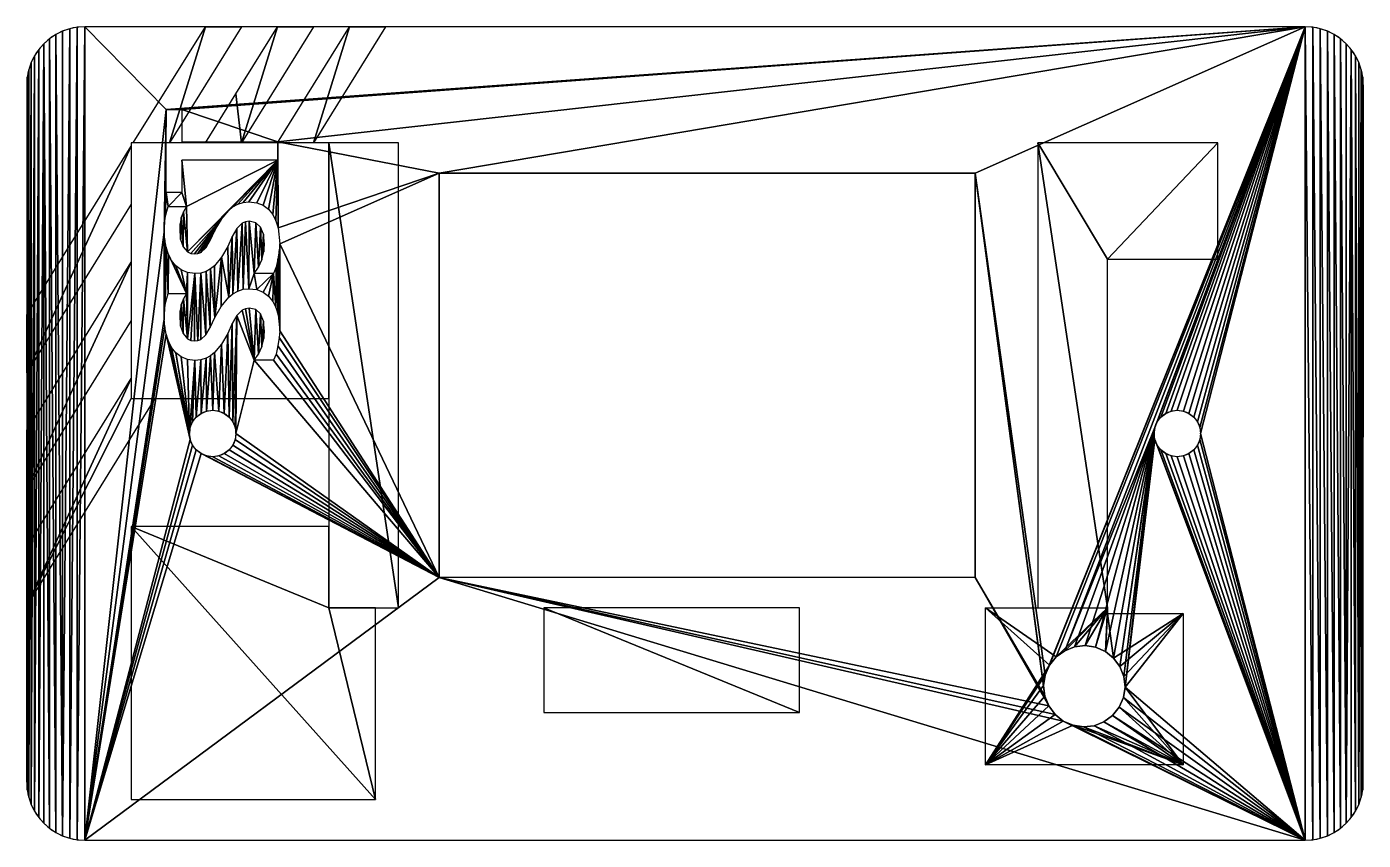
# Model space of a CAD drawing. Header units: millimetres. Extents: x 0 to 115, y 0 to 70.
import ezdxf

# ---------------------------------------------------------------- set-up
doc = ezdxf.new("R2010")
doc.units = ezdxf.units.MM
doc.layers.get('0').update_dxf_attribs({"true_color": 0xff5454})
for name, color, linetype, true_color in [('Fresatura_H3mm', 7, 'Continuous', 0x9900ff), ('Fresatura_H8mm', 7, 'Continuous', 0xcc4400), ('Fresatura_H9.5mm', 7, 'Continuous', 0x009987), ('Fresatura_H9mm', 7, 'Continuous', 0x664400), ('FresaturaCompleta', 7, 'Continuous', 0x777799), ('Mostrina', 7, 'Continuous', 0x777799)]:
    doc.layers.add(name, color=color, linetype=linetype, true_color=true_color)
doc.layers.get('Mostrina').off()

# ---------------------------------------------------------------- blocks, each defined once
blk = doc.blocks.new('Mostrina')
at = {"layer": 'FresaturaCompleta'}
for p, q in [((110, 70, 10.5), (5, 70, 10.5)), ((0, 65, 10.5), (0, 5, 10.5)), ((115, 5, 10.5), (115, 65, 10.5)), ((11.99, 55.75, 10.5), (11.99, 62.87, 10.5)), ((11.99, 62.87, 10.5), (13.35, 62.87, 10.5)), ((13.35, 62.87, 10.5), (13.35, 60.1, 10.5)), ((13.35, 60.1, 10.5), (21.61, 60.1, 10.5)), ((21.61, 60.1, 10.5), (21.61, 58.51, 10.5)), ((13.35, 58.51, 10.5), (13.35, 55.75, 10.5)), ((21.61, 58.51, 10.5), (13.35, 58.51, 10.5)), ((35.5, 57.4, 10.5), (35.5, 22.6, 10.5)), ((81.6, 57.4, 10.5), (35.5, 57.4, 10.5)), ((81.6, 22.6, 10.5), (81.6, 57.4, 10.5)), ((13.35, 55.75, 10.5), (11.99, 55.75, 10.5)), ((11.91, 53.62, 10.5), (12.17, 54.52, 10.5)), ((12.17, 54.52, 10.5), (13.75, 54.52, 10.5)), ((13.49, 54.08, 10.5), (13.3, 53.58, 10.5)), ((13.75, 54.52, 10.5), (13.49, 54.08, 10.5)), ((16.74, 53.41, 10.5), (17.38, 54.2, 10.5)), ((17.38, 54.2, 10.5), (17.74, 54.5, 10.5)), ((17.74, 54.5, 10.5), (18.15, 54.74, 10.5)), ((18.15, 54.74, 10.5), (18.61, 54.88, 10.5)), ((18.61, 54.88, 10.5), (19.12, 54.93, 10.5)), ((19.12, 54.93, 10.5), (19.79, 54.86, 10.5)), ((19.79, 54.86, 10.5), (20.35, 54.64, 10.5)), ((20.35, 54.64, 10.5), (20.81, 54.29, 10.5)), ((20.81, 54.29, 10.5), (21.17, 53.84, 10.5)), ((11.83, 52.32, 10.5), (11.91, 53.62, 10.5)), ((13.19, 53.03, 10.5), (13.16, 52.41, 10.5)), ((13.3, 53.58, 10.5), (13.19, 53.03, 10.5)), ((16.19, 52.47, 10.5), (16.74, 53.41, 10.5)), ((18.55, 53.09, 10.5), (18.09, 52.63, 10.5)), ((18.82, 53.22, 10.5), (18.55, 53.09, 10.5)), ((19.14, 53.26, 10.5), (18.82, 53.22, 10.5)), ((19.7, 53.13, 10.5), (19.14, 53.26, 10.5)), ((20.11, 52.76, 10.5), (19.7, 53.13, 10.5)), ((21.17, 53.84, 10.5), (21.44, 53.31, 10.5)), ((21.44, 53.31, 10.5), (21.63, 52.69, 10.5)), ((11.87, 51.66, 10.5), (11.83, 52.32, 10.5)), ((13.16, 52.41, 10.5), (13.22, 51.7, 10.5)), ((15.79, 51.6, 10.5), (16.19, 52.47, 10.5)), ((17.69, 51.94, 10.5), (17.29, 51.08, 10.5)), ((18.09, 52.63, 10.5), (17.69, 51.94, 10.5)), ((20.36, 52.14, 10.5), (20.11, 52.76, 10.5)), ((20.45, 51.26, 10.5), (20.36, 52.14, 10.5)), ((21.63, 52.69, 10.5), (21.77, 51.32, 10.5)), ((11.99, 51.02, 10.5), (11.87, 51.66, 10.5)), ((12.19, 50.41, 10.5), (11.99, 51.02, 10.5)), ((13.22, 51.7, 10.5), (13.45, 51.07, 10.5)), ((13.45, 51.07, 10.5), (13.84, 50.62, 10.5)), ((13.84, 50.62, 10.5), (14.11, 50.49, 10.5)), ((14.98, 50.58, 10.5), (15.41, 50.97, 10.5)), ((15.41, 50.97, 10.5), (15.79, 51.6, 10.5)), ((17.29, 51.08, 10.5), (16.76, 50.17, 10.5)), ((20.22, 49.95, 10.5), (20.39, 50.63, 10.5)), ((20.39, 50.63, 10.5), (20.45, 51.26, 10.5)), ((21.73, 50.72, 10.5), (21.62, 50, 10.5)), ((21.77, 51.32, 10.5), (21.73, 50.72, 10.5)), ((12.47, 49.88, 10.5), (12.19, 50.41, 10.5)), ((12.84, 49.43, 10.5), (12.47, 49.88, 10.5)), ((14.11, 50.49, 10.5), (14.43, 50.45, 10.5)), ((14.43, 50.45, 10.5), (14.73, 50.48, 10.5)), ((14.73, 50.48, 10.5), (14.98, 50.58, 10.5)), ((16.76, 50.17, 10.5), (16.17, 49.44, 10.5)), ((19.94, 49.3, 10.5), (20.22, 49.95, 10.5)), ((21.62, 50, 10.5), (21.45, 49.31, 10.5)), ((13.29, 49.07, 10.5), (12.84, 49.43, 10.5)), ((13.84, 48.85, 10.5), (13.29, 49.07, 10.5)), ((14.47, 48.77, 10.5), (13.84, 48.85, 10.5)), ((14.99, 48.81, 10.5), (14.47, 48.77, 10.5)), ((15.43, 48.95, 10.5), (14.99, 48.81, 10.5)), ((15.82, 49.16, 10.5), (15.43, 48.95, 10.5)), ((16.17, 49.44, 10.5), (15.82, 49.16, 10.5)), ((19.58, 48.78, 10.5), (19.94, 49.3, 10.5)), ((21.23, 48.78, 10.5), (19.58, 48.78, 10.5)), ((21.45, 49.31, 10.5), (21.23, 48.78, 10.5)), ((17.74, 47.02, 10.5), (18.15, 47.26, 10.5)), ((18.15, 47.26, 10.5), (18.61, 47.41, 10.5)), ((18.61, 47.41, 10.5), (19.12, 47.46, 10.5)), ((19.12, 47.46, 10.5), (19.79, 47.38, 10.5)), ((19.79, 47.38, 10.5), (20.35, 47.16, 10.5)), ((20.35, 47.16, 10.5), (20.81, 46.81, 10.5)), ((11.83, 44.84, 10.5), (11.91, 46.14, 10.5)), ((11.91, 46.14, 10.5), (12.17, 47.04, 10.5)), ((12.17, 47.04, 10.5), (13.75, 47.04, 10.5)), ((13.3, 46.1, 10.5), (13.19, 45.55, 10.5)), ((13.49, 46.6, 10.5), (13.3, 46.1, 10.5)), ((13.75, 47.04, 10.5), (13.49, 46.6, 10.5)), ((16.74, 45.94, 10.5), (17.38, 46.72, 10.5)), ((17.38, 46.72, 10.5), (17.74, 47.02, 10.5)), ((20.81, 46.81, 10.5), (21.17, 46.37, 10.5)), ((21.17, 46.37, 10.5), (21.44, 45.83, 10.5)), ((13.19, 45.55, 10.5), (13.16, 44.93, 10.5)), ((13.16, 44.93, 10.5), (13.22, 44.23, 10.5)), ((15.79, 44.13, 10.5), (16.19, 44.99, 10.5)), ((16.19, 44.99, 10.5), (16.74, 45.94, 10.5)), ((18.09, 45.15, 10.5), (17.69, 44.46, 10.5)), ((18.55, 45.61, 10.5), (18.09, 45.15, 10.5)), ((18.82, 45.74, 10.5), (18.55, 45.61, 10.5)), ((19.14, 45.78, 10.5), (18.82, 45.74, 10.5)), ((19.7, 45.66, 10.5), (19.14, 45.78, 10.5)), ((20.11, 45.29, 10.5), (19.7, 45.66, 10.5)), ((20.36, 44.66, 10.5), (20.11, 45.29, 10.5)), ((21.44, 45.83, 10.5), (21.63, 45.22, 10.5)), ((21.63, 45.22, 10.5), (21.77, 43.84, 10.5)), ((11.87, 44.18, 10.5), (11.83, 44.84, 10.5)), ((11.99, 43.54, 10.5), (11.87, 44.18, 10.5)), ((13.22, 44.23, 10.5), (13.45, 43.6, 10.5)), ((15.41, 43.49, 10.5), (15.79, 44.13, 10.5)), ((17.69, 44.46, 10.5), (17.29, 43.61, 10.5)), ((20.45, 43.79, 10.5), (20.36, 44.66, 10.5)), ((20.39, 43.16, 10.5), (20.45, 43.79, 10.5)), ((21.77, 43.84, 10.5), (21.73, 43.25, 10.5)), ((12.19, 42.94, 10.5), (11.99, 43.54, 10.5)), ((12.47, 42.4, 10.5), (12.19, 42.94, 10.5)), ((13.45, 43.6, 10.5), (13.84, 43.14, 10.5)), ((13.84, 43.14, 10.5), (14.11, 43.01, 10.5)), ((14.11, 43.01, 10.5), (14.43, 42.97, 10.5)), ((14.43, 42.97, 10.5), (14.73, 43, 10.5)), ((14.73, 43, 10.5), (14.98, 43.1, 10.5)), ((14.98, 43.1, 10.5), (15.41, 43.49, 10.5)), ((16.76, 42.69, 10.5), (16.17, 41.96, 10.5)), ((17.29, 43.61, 10.5), (16.76, 42.69, 10.5)), ((20.22, 42.47, 10.5), (20.39, 43.16, 10.5)), ((21.73, 43.25, 10.5), (21.62, 42.53, 10.5)), ((12.84, 41.95, 10.5), (12.47, 42.4, 10.5)), ((13.29, 41.6, 10.5), (12.84, 41.95, 10.5)), ((13.84, 41.37, 10.5), (13.29, 41.6, 10.5)), ((15.43, 41.47, 10.5), (14.99, 41.34, 10.5)), ((15.82, 41.68, 10.5), (15.43, 41.47, 10.5)), ((16.17, 41.96, 10.5), (15.82, 41.68, 10.5)), ((19.58, 41.3, 10.5), (19.94, 41.82, 10.5)), ((19.94, 41.82, 10.5), (20.22, 42.47, 10.5)), ((21.45, 41.83, 10.5), (21.23, 41.3, 10.5)), ((21.62, 42.53, 10.5), (21.45, 41.83, 10.5)), ((14.47, 41.29, 10.5), (13.84, 41.37, 10.5)), ((14.99, 41.34, 10.5), (14.47, 41.29, 10.5)), ((21.23, 41.3, 10.5), (19.58, 41.3, 10.5)), ((81.6, 22.6, 10.5), (35.5, 22.6, 10.5)), ((89.31, 16.31, 10.5), (88.57, 15.77, 10.5)), ((90.16, 16.65, 10.5), (89.31, 16.31, 10.5)), ((91.07, 16.75, 10.5), (90.16, 16.65, 10.5)), ((91.97, 16.61, 10.5), (91.07, 16.75, 10.5)), ((92.81, 16.25, 10.5), (91.97, 16.61, 10.5)), ((93.52, 15.68, 10.5), (92.81, 16.25, 10.5)), ((88, 15.06, 10.5), (87.64, 14.22, 10.5)), ((88.57, 15.77, 10.5), (88, 15.06, 10.5)), ((94.06, 14.94, 10.5), (93.52, 15.68, 10.5)), ((87.64, 14.22, 10.5), (87.5, 13.32, 10.5)), ((94.4, 14.09, 10.5), (94.06, 14.94, 10.5)), ((94.5, 13.18, 10.5), (94.4, 14.09, 10.5)), ((87.5, 13.32, 10.5), (87.6, 12.41, 10.5)), ((94.36, 12.28, 10.5), (94.5, 13.18, 10.5)), ((87.6, 12.41, 10.5), (87.94, 11.56, 10.5)), ((87.94, 11.56, 10.5), (88.48, 10.82, 10.5)), ((94, 11.44, 10.5), (94.36, 12.28, 10.5)), ((88.48, 10.82, 10.5), (89.19, 10.25, 10.5)), ((92.69, 10.19, 10.5), (93.43, 10.73, 10.5)), ((93.43, 10.73, 10.5), (94, 11.44, 10.5)), ((89.19, 10.25, 10.5), (90.03, 9.89, 10.5)), ((90.03, 9.89, 10.5), (90.93, 9.75, 10.5)), ((90.93, 9.75, 10.5), (91.84, 9.85, 10.5)), ((91.84, 9.85, 10.5), (92.69, 10.19, 10.5)), ((5, 0, 10.5), (110, 0, 10.5))]:
    blk.add_line(p, q, dxfattribs=at)
for centre in [(16, 35, 10.5), (99, 35, 10.5)]:
    blk.add_circle(centre, 2, dxfattribs=at)
for centre, start, end in [((5, 65, 10.5), 90, 180), ((110, 65, 10.5), 0, 90), ((5, 5, 10.5), 180, 270), ((110, 5, 10.5), 270, 0)]:
    blk.add_arc(centre, 5, start, end, dxfattribs=at)
at = {"layer": 'Fresatura_H3mm'}
mesh = blk.add_polyface(dxfattribs=at)
corners = [(15.37, 70, 3), (12.27, 60, 3), (9.17, 60, 3), (18.47, 70, 3)]
mesh.append_faces([[corners[k] for k in face] for face in [(0, 1, 2), (1, 0, 3)]], dxfattribs={"vtx0": -1})
mesh = blk.add_polyface(dxfattribs=at)
corners = [(18, 64.24, 3), (18.47, 60, 3), (15.37, 60, 3), (21.57, 70, 3), (24.67, 70, 3)]
mesh.append_faces([[corners[k] for k in face] for face in [(0, 1, 2), (1, 3, 4)]], dxfattribs={"vtx0": -1})
mesh.append_faces([[corners[k] for k in face] for face in [(1, 0, 3)]], dxfattribs={"vtx0": -1, "vtx2": -1})
mesh = blk.add_polyface(dxfattribs=at)
corners = [(27.77, 70, 3), (24.67, 60, 3), (21.57, 60, 3), (30.87, 70, 3)]
mesh.append_faces([[corners[k] for k in face] for face in [(0, 1, 2), (1, 0, 3)]], dxfattribs={"vtx0": -1})
mesh = blk.add_polyface(dxfattribs=at)
corners = [(9, 59.73, 3), (0, 40.21, 3), (0, 45.21, 3), (9, 54.73, 3)]
mesh.append_faces([[corners[k] for k in face] for face in [(0, 1, 2), (1, 0, 3)]], dxfattribs={"vtx0": -1})
mesh = blk.add_polyface(dxfattribs=at)
corners = [(9, 49.73, 3), (0, 30.21, 3), (0, 35.21, 3), (9, 44.73, 3)]
mesh.append_faces([[corners[k] for k in face] for face in [(0, 1, 2), (1, 0, 3)]], dxfattribs={"vtx0": -1})
mesh = blk.add_polyface(dxfattribs=at)
corners = [(9, 39.73, 3), (0, 20.21, 3), (0, 25.21, 3), (9, 38, 3), (11.03, 38, 3)]
mesh.append_faces([[corners[k] for k in face] for face in [(0, 1, 2), (1, 3, 4)]], dxfattribs={"vtx0": -1})
mesh.append_faces([[corners[k] for k in face] for face in [(1, 0, 3)]], dxfattribs={"vtx0": -1, "vtx2": -1})
at = {"layer": 'FresaturaCompleta'}
mesh = blk.add_polyface(dxfattribs=at)
corners = [(5, 0, 10.5), (11.87, 44.18, 10.5), (11.83, 44.84, 10.5), (11.99, 43.54, 10.5), (14.07, 34.48, 10.5), (14.27, 34, 10.5), (14.59, 33.59, 10.5), (15, 33.27, 10.5), (35.5, 22.6, 10.5), (12.84, 41.95, 10.5), (14, 35, 10.5), (0.04, 65.65, 10.5), (0, 5, 10.5), (0.04, 4.35, 10.5), (0.17, 66.29, 10.5), (0.17, 3.71, 10.5), (0.38, 66.91, 10.5), (0.38, 3.09, 10.5), (0.67, 67.5, 10.5), (0.67, 2.5, 10.5), (1.03, 68.04, 10.5), (1.03, 1.96, 10.5), (1.46, 68.54, 10.5), (1.46, 1.46, 10.5), (1.96, 1.03, 10.5), (1.96, 68.97, 10.5), (2.5, 0.67, 10.5), (2.5, 69.33, 10.5), (3.09, 0.38, 10.5), (3.71, 69.83, 10.5), (3.71, 0.17, 10.5), (4.35, 69.96, 10.5), (4.35, 0.04, 10.5), (5, 70, 10.5), (11.99, 62.87, 10.5), (11.83, 52.32, 10.5), (14.47, 41.29, 10.5), (14.07, 35.52, 10.5), (14.27, 36, 10.5), (14.59, 36.41, 10.5), (14.99, 41.34, 10.5), (15, 36.73, 10.5), (15.43, 41.47, 10.5), (15.48, 36.93, 10.5), (15.82, 41.68, 10.5), (16, 37, 10.5), (16.17, 41.96, 10.5), (16.52, 36.93, 10.5), (16.76, 42.69, 10.5), (17, 36.73, 10.5), (17.29, 43.61, 10.5), (17.41, 36.41, 10.5), (17.69, 44.46, 10.5), (17.73, 36, 10.5), (18.09, 45.15, 10.5), (17.93, 35.52, 10.5), (18, 35, 10.5)]
mesh.append_faces([[corners[k] for k in face] for face in [(1, 0, 3), (4, 0, 5), (5, 0, 6), (6, 0, 7)]], dxfattribs={"vtx0": -1, "vtx1": -1})
mesh.append_faces([[corners[k] for k in face] for face in [(3, 0, 4), (7, 0, 8), (34, 0, 35), (35, 0, 2)]], dxfattribs={"vtx0": -1, "vtx1": -1, "vtx2": -1})
mesh.append_faces([[corners[k] for k in face] for face in [(0, 1, 2), (9, 4, 10), (11, 12, 13), (14, 13, 15), (16, 15, 17), (18, 17, 19), (20, 19, 21), (22, 21, 23), (22, 23, 24), (25, 24, 26), (27, 26, 28), (29, 28, 30), (31, 30, 32), (33, 32, 0), (36, 10, 37), (36, 37, 38), (36, 38, 39), (40, 39, 41), (42, 41, 43), (44, 43, 45), (46, 45, 47), (48, 47, 49), (50, 49, 51), (52, 51, 53), (54, 53, 55), (54, 55, 56)]], dxfattribs={"vtx0": -1, "vtx2": -1})
mesh = blk.add_polyface(dxfattribs=at)
corners = [(11.99, 43.54, 10.5), (14.07, 34.48, 10.5), (12.19, 42.94, 10.5), (12.47, 42.4, 10.5), (12.84, 41.95, 10.5), (14, 35, 10.5), (13.29, 41.6, 10.5), (13.84, 41.37, 10.5), (18, 35, 10.5), (19.58, 41.3, 10.5), (18.09, 45.15, 10.5), (18.55, 45.61, 10.5), (18.82, 45.74, 10.5), (19.14, 45.78, 10.5), (0, 5, 10.5), (0.04, 65.65, 10.5), (0, 65, 10.5), (0.04, 4.35, 10.5), (0.17, 66.29, 10.5), (5, 70, 10.5), (5, 0, 10.5), (11.99, 62.87, 10.5), (13.22, 44.23, 10.5), (13.19, 45.55, 10.5), (13.16, 44.93, 10.5), (13.3, 46.1, 10.5), (13.45, 43.6, 10.5), (13.49, 46.6, 10.5), (13.84, 43.14, 10.5), (13.75, 47.04, 10.5), (14.47, 48.77, 10.5), (14.11, 43.01, 10.5), (14.43, 42.97, 10.5), (14.73, 43, 10.5), (14.99, 48.81, 10.5), (14.98, 43.1, 10.5), (15.41, 43.49, 10.5), (15.43, 48.95, 10.5), (15.79, 44.13, 10.5), (19.7, 45.66, 10.5), (14.47, 41.29, 10.5), (14.59, 36.41, 10.5), (14.99, 41.34, 10.5), (15, 36.73, 10.5), (15.43, 41.47, 10.5), (15.48, 36.93, 10.5), (15.82, 41.68, 10.5), (16, 37, 10.5), (16.17, 41.96, 10.5), (16.52, 36.93, 10.5), (16.76, 42.69, 10.5), (17, 36.73, 10.5), (17.29, 43.61, 10.5), (17.41, 36.41, 10.5), (17.69, 44.46, 10.5), (17.73, 36, 10.5)]
mesh.append_faces([[corners[k] for k in face] for face in [(14, 15, 16), (22, 23, 24)]], dxfattribs={"vtx0": -1})
mesh.append_faces([[corners[k] for k in face] for face in [(0, 1, 2), (2, 1, 3), (3, 1, 4), (4, 5, 6), (6, 5, 7), (10, 9, 11), (11, 9, 12), (12, 9, 13), (15, 17, 18), (23, 22, 25), (25, 26, 27), (27, 28, 29), (40, 41, 42), (42, 43, 44), (44, 45, 46), (46, 47, 48), (48, 49, 50), (50, 51, 52), (52, 53, 54), (54, 55, 10)]], dxfattribs={"vtx0": -1, "vtx1": -1})
mesh.append_faces([[corners[k] for k in face] for face in [(8, 9, 10), (19, 20, 21)]], dxfattribs={"vtx0": -1, "vtx1": -1, "vtx2": -1})
mesh.append_faces([[corners[k] for k in face] for face in [(25, 22, 26), (27, 26, 28), (30, 28, 31), (30, 31, 32), (30, 32, 33), (34, 33, 35), (34, 35, 36), (37, 36, 38), (9, 39, 13), (5, 40, 7)]], dxfattribs={"vtx0": -1, "vtx2": -1})
mesh = blk.add_polyface(dxfattribs=at)
corners = [(12.17, 54.52, 10.5), (11.99, 55.75, 10.5), (11.91, 53.62, 10.5), (13.35, 55.75, 10.5), (13.75, 54.52, 10.5), (13.35, 58.51, 10.5), (0.17, 66.29, 10.5), (0.17, 3.71, 10.5), (0.38, 66.91, 10.5), (0.38, 3.09, 10.5), (0.67, 67.5, 10.5), (0.67, 2.5, 10.5), (1.03, 68.04, 10.5), (1.03, 1.96, 10.5), (1.46, 68.54, 10.5), (1.96, 1.03, 10.5), (1.96, 68.97, 10.5), (2.5, 0.67, 10.5), (2.5, 69.33, 10.5), (3.09, 0.38, 10.5), (3.09, 69.62, 10.5), (3.71, 69.83, 10.5), (3.71, 0.17, 10.5), (4.35, 69.96, 10.5), (4.35, 0.04, 10.5), (5, 70, 10.5), (11.99, 62.87, 10.5), (11.83, 52.32, 10.5), (13.75, 47.04, 10.5), (13.84, 43.14, 10.5), (13.84, 48.85, 10.5), (14.47, 48.77, 10.5), (13.22, 51.7, 10.5), (13.19, 53.03, 10.5), (13.16, 52.41, 10.5), (13.3, 53.58, 10.5), (13.45, 51.07, 10.5), (13.49, 54.08, 10.5), (13.84, 50.62, 10.5), (11.91, 46.14, 10.5), (11.83, 44.84, 10.5), (11.87, 51.66, 10.5), (11.99, 51.02, 10.5), (12.17, 47.04, 10.5), (12.19, 50.41, 10.5), (12.47, 49.88, 10.5), (12.84, 49.43, 10.5), (13.29, 49.07, 10.5)]
mesh.append_faces([[corners[k] for k in face] for face in [(32, 33, 34)]], dxfattribs={"vtx0": -1})
mesh.append_faces([[corners[k] for k in face] for face in [(0, 1, 2), (1, 0, 3), (3, 4, 5), (6, 7, 8), (8, 9, 10), (10, 11, 12), (12, 13, 14), (14, 15, 16), (16, 17, 18), (18, 19, 20), (20, 19, 21), (21, 22, 23), (23, 24, 25), (26, 2, 1), (30, 29, 31), (33, 32, 35), (35, 36, 37), (37, 38, 4), (39, 27, 40), (27, 39, 41), (41, 39, 42), (42, 43, 44), (44, 28, 45), (45, 28, 46), (46, 28, 47), (47, 28, 30)]], dxfattribs={"vtx0": -1, "vtx1": -1})
mesh.append_faces([[corners[k] for k in face] for face in [(28, 29, 30)]], dxfattribs={"vtx0": -1, "vtx1": -1, "vtx2": -1})
mesh.append_faces([[corners[k] for k in face] for face in [(3, 0, 4), (26, 27, 2), (35, 32, 36), (37, 36, 38), (42, 39, 43), (44, 43, 28)]], dxfattribs={"vtx0": -1, "vtx2": -1})
mesh = blk.add_polyface(dxfattribs=at)
corners = [(35.5, 22.6, 10.5), (5, 0, 10.5), (110, 0, 10.5), (15.48, 33.07, 10.5), (16, 33, 10.5), (16.52, 33.07, 10.5), (17, 33.27, 10.5), (17.41, 33.59, 10.5), (17.73, 34, 10.5), (17.93, 34.48, 10.5), (18, 35, 10.5), (19.58, 41.3, 10.5), (21.23, 41.3, 10.5), (21.45, 41.83, 10.5), (21.62, 42.53, 10.5), (21.73, 43.25, 10.5), (21.77, 43.84, 10.5), (21.77, 51.32, 10.5), (89.19, 10.25, 10.5), (88.48, 10.82, 10.5), (87.94, 11.56, 10.5), (81.6, 22.6, 10.5), (87.6, 12.41, 10.5), (81.6, 57.4, 10.5), (87.5, 13.32, 10.5), (5, 70, 10.5), (11.99, 62.87, 10.5), (110, 70, 10.5), (13.35, 62.87, 10.5), (21.61, 60.1, 10.5), (35.5, 57.4, 10.5), (21.63, 52.69, 10.5), (87.64, 14.22, 10.5), (97.07, 35.52, 10.5), (89.31, 16.31, 10.5), (90.16, 16.65, 10.5), (91.07, 16.75, 10.5)]
mesh.append_faces([[corners[k] for k in face] for face in [(3, 0, 4), (4, 0, 5), (5, 0, 6), (6, 0, 7), (7, 0, 8), (8, 0, 9), (9, 0, 10), (11, 0, 12), (12, 0, 13), (13, 0, 14), (14, 0, 15), (15, 0, 16), (0, 20, 21), (21, 22, 23), (25, 26, 27), (30, 17, 0), (32, 23, 24)]], dxfattribs={"vtx0": -1, "vtx1": -1})
mesh.append_faces([[corners[k] for k in face] for face in [(10, 0, 11), (16, 0, 17), (0, 2, 18), (27, 28, 29), (27, 29, 30), (30, 29, 31), (27, 23, 32)]], dxfattribs={"vtx0": -1, "vtx1": -1, "vtx2": -1})
mesh.append_faces([[corners[k] for k in face] for face in [(0, 1, 2), (0, 18, 19), (0, 19, 20), (21, 20, 22), (23, 22, 24), (27, 26, 28), (30, 31, 17), (27, 30, 23), (33, 34, 35), (33, 35, 36)]], dxfattribs={"vtx0": -1, "vtx2": -1})
mesh = blk.add_polyface(dxfattribs=at)
corners = [(94.5, 13.18, 10.5), (97.07, 34.48, 10.5), (97, 35, 10.5), (110, 70, 10.5), (87.64, 14.22, 10.5), (88, 15.06, 10.5), (88.57, 15.77, 10.5), (89.31, 16.31, 10.5), (97.07, 35.52, 10.5), (94.06, 14.94, 10.5), (97.27, 36, 10.5), (97.59, 36.41, 10.5), (98, 36.73, 10.5), (98.48, 36.93, 10.5), (99, 37, 10.5), (99.52, 36.93, 10.5), (100, 36.73, 10.5), (100.41, 36.41, 10.5), (100.73, 36, 10.5), (100.93, 35.52, 10.5), (101, 35, 10.5), (110, 0, 10.5), (110.65, 0.04, 10.5), (110.65, 69.96, 10.5), (111.29, 0.17, 10.5), (111.29, 69.83, 10.5), (111.91, 0.38, 10.5), (111.91, 69.62, 10.5), (112.5, 0.67, 10.5), (112.5, 69.33, 10.5), (113.04, 1.03, 10.5), (113.04, 68.97, 10.5), (113.54, 1.46, 10.5), (113.54, 68.54, 10.5), (113.97, 68.04, 10.5), (114.33, 2.5, 10.5), (114.33, 67.5, 10.5), (114.62, 3.09, 10.5), (114.62, 66.91, 10.5), (114.83, 66.29, 10.5), (114.83, 3.71, 10.5), (114.96, 65.65, 10.5), (114.96, 4.35, 10.5), (115, 65, 10.5), (115, 5, 10.5)]
mesh.append_faces([[corners[k] for k in face] for face in [(43, 42, 44)]], dxfattribs={"vtx0": -1})
mesh.append_faces([[corners[k] for k in face] for face in [(8, 9, 2), (3, 22, 23), (23, 24, 25), (25, 26, 27), (27, 28, 29), (29, 30, 31), (31, 32, 33), (33, 32, 34), (34, 35, 36), (36, 37, 38), (38, 37, 39), (39, 40, 41), (41, 42, 43)]], dxfattribs={"vtx0": -1, "vtx1": -1})
mesh.append_faces([[corners[k] for k in face] for face in [(3, 7, 8), (3, 20, 21)]], dxfattribs={"vtx0": -1, "vtx1": -1, "vtx2": -1})
mesh.append_faces([[corners[k] for k in face] for face in [(0, 1, 2), (3, 4, 5), (3, 5, 6), (3, 6, 7), (3, 8, 10), (3, 10, 11), (3, 11, 12), (3, 12, 13), (3, 13, 14), (3, 14, 15), (3, 15, 16), (3, 16, 17), (3, 17, 18), (3, 18, 19), (3, 19, 20), (36, 35, 37), (39, 37, 40), (41, 40, 42)]], dxfattribs={"vtx0": -1, "vtx2": -1})
mesh = blk.add_polyface(dxfattribs=at)
corners = [(89.19, 10.25, 10.5), (110, 0, 10.5), (90.03, 9.89, 10.5), (90.93, 9.75, 10.5), (91.84, 9.85, 10.5), (92.69, 10.19, 10.5), (93.43, 10.73, 10.5), (94, 11.44, 10.5), (94.36, 12.28, 10.5), (94.5, 13.18, 10.5), (97.07, 34.48, 10.5), (97.27, 34, 10.5), (97.59, 33.59, 10.5), (98, 33.27, 10.5), (98.48, 33.07, 10.5), (99, 33, 10.5), (99.52, 33.07, 10.5), (100, 33.27, 10.5), (100.41, 33.59, 10.5), (100.73, 34, 10.5), (100.93, 34.48, 10.5), (101, 35, 10.5), (97.07, 35.52, 10.5), (91.07, 16.75, 10.5), (91.97, 16.61, 10.5), (92.81, 16.25, 10.5), (93.52, 15.68, 10.5), (94.06, 14.94, 10.5), (97, 35, 10.5), (94.4, 14.09, 10.5), (110, 70, 10.5), (110.65, 0.04, 10.5), (110.65, 69.96, 10.5), (111.29, 0.17, 10.5), (111.29, 69.83, 10.5), (111.91, 0.38, 10.5), (111.91, 69.62, 10.5), (112.5, 0.67, 10.5), (112.5, 69.33, 10.5), (113.04, 1.03, 10.5), (113.04, 68.97, 10.5), (113.54, 1.46, 10.5), (113.97, 68.04, 10.5), (113.97, 1.96, 10.5), (114.33, 2.5, 10.5)]
mesh.append_faces([[corners[k] for k in face] for face in [(0, 1, 2), (2, 1, 3), (3, 1, 4), (4, 1, 5), (5, 1, 6), (6, 1, 7), (7, 1, 8), (8, 1, 9), (10, 1, 11), (11, 1, 12), (12, 1, 13), (13, 1, 14), (14, 1, 15), (15, 1, 16), (16, 1, 17), (17, 1, 18), (18, 1, 19), (19, 1, 20), (20, 1, 21)]], dxfattribs={"vtx0": -1, "vtx1": -1})
mesh.append_faces([[corners[k] for k in face] for face in [(9, 1, 10)]], dxfattribs={"vtx0": -1, "vtx1": -1, "vtx2": -1})
mesh.append_faces([[corners[k] for k in face] for face in [(22, 23, 24), (22, 24, 25), (22, 25, 26), (22, 26, 27), (28, 27, 29), (28, 29, 9), (30, 1, 31), (32, 31, 33), (34, 33, 35), (36, 35, 37), (38, 37, 39), (40, 39, 41), (42, 41, 43), (42, 43, 44)]], dxfattribs={"vtx0": -1, "vtx2": -1})
mesh = blk.add_polyface(dxfattribs=at)
corners = [(13.35, 58.51, 10.5), (13.75, 54.52, 10.5), (21.61, 58.51, 10.5), (13.84, 50.62, 10.5), (17.38, 54.2, 10.5), (14.11, 50.49, 10.5), (16.74, 53.41, 10.5), (14.43, 50.45, 10.5), (14.73, 50.48, 10.5), (14.98, 50.58, 10.5), (16.19, 52.47, 10.5), (15.41, 50.97, 10.5), (15.79, 51.6, 10.5), (17.74, 54.5, 10.5), (18.15, 54.74, 10.5), (18.61, 54.88, 10.5), (14.47, 48.77, 10.5), (14.73, 43, 10.5), (14.99, 48.81, 10.5), (15.41, 43.49, 10.5), (15.43, 48.95, 10.5), (15.79, 44.13, 10.5), (15.82, 49.16, 10.5), (16.19, 44.99, 10.5), (16.17, 49.44, 10.5), (16.76, 50.17, 10.5), (16.74, 45.94, 10.5), (17.38, 46.72, 10.5), (17.29, 51.08, 10.5), (17.69, 51.94, 10.5), (17.74, 47.02, 10.5), (18.09, 52.63, 10.5), (18.15, 47.26, 10.5), (18.55, 53.09, 10.5), (18.61, 47.41, 10.5), (18.82, 53.22, 10.5), (19.12, 47.46, 10.5), (19.14, 53.26, 10.5), (19.58, 48.78, 10.5), (21.61, 60.1, 10.5), (13.35, 62.87, 10.5), (13.35, 60.1, 10.5)]
mesh.append_faces([[corners[k] for k in face] for face in [(10, 11, 12), (39, 40, 41)]], dxfattribs={"vtx0": -1})
mesh.append_faces([[corners[k] for k in face] for face in [(0, 1, 2), (4, 5, 6), (6, 9, 10), (16, 17, 18), (18, 19, 20), (20, 21, 22), (22, 23, 24), (24, 23, 25), (25, 27, 28), (28, 27, 29), (29, 30, 31), (31, 32, 33), (33, 34, 35), (35, 36, 37)]], dxfattribs={"vtx0": -1, "vtx1": -1})
mesh.append_faces([[corners[k] for k in face] for face in [(2, 1, 3), (2, 3, 4), (37, 36, 38)]], dxfattribs={"vtx0": -1, "vtx1": -1, "vtx2": -1})
mesh.append_faces([[corners[k] for k in face] for face in [(4, 3, 5), (6, 5, 7), (6, 7, 8), (6, 8, 9), (10, 9, 11), (2, 4, 13), (2, 13, 14), (2, 14, 15), (22, 21, 23), (25, 23, 26), (25, 26, 27), (29, 27, 30), (31, 30, 32), (33, 32, 34), (35, 34, 36)]], dxfattribs={"vtx0": -1, "vtx2": -1})
mesh = blk.add_polyface(dxfattribs=at)
corners = [(21.61, 58.51, 10.5), (18.61, 54.88, 10.5), (19.12, 54.93, 10.5), (19.79, 54.86, 10.5), (20.35, 54.64, 10.5), (20.81, 54.29, 10.5), (21.17, 53.84, 10.5), (21.44, 53.31, 10.5), (21.63, 52.69, 10.5), (21.61, 60.1, 10.5), (15, 33.27, 10.5), (35.5, 22.6, 10.5), (15.48, 33.07, 10.5), (19.58, 48.78, 10.5), (19.12, 47.46, 10.5), (19.79, 47.38, 10.5), (21.23, 48.78, 10.5), (20.35, 47.16, 10.5), (20.81, 46.81, 10.5), (21.17, 46.37, 10.5), (21.44, 45.83, 10.5), (21.45, 49.31, 10.5), (21.63, 45.22, 10.5), (21.62, 50, 10.5), (21.73, 50.72, 10.5), (21.77, 43.84, 10.5), (21.77, 51.32, 10.5), (19.7, 53.13, 10.5), (19.14, 53.26, 10.5), (19.94, 49.3, 10.5), (20.11, 52.76, 10.5), (20.22, 49.95, 10.5), (20.36, 52.14, 10.5), (20.39, 50.63, 10.5), (20.45, 51.26, 10.5), (19.7, 45.66, 10.5), (19.58, 41.3, 10.5), (19.94, 41.82, 10.5), (20.11, 45.29, 10.5), (20.22, 42.47, 10.5), (20.36, 44.66, 10.5), (20.39, 43.16, 10.5), (20.45, 43.79, 10.5)]
mesh.append_faces([[corners[k] for k in face] for face in [(32, 33, 34), (40, 41, 42)]], dxfattribs={"vtx0": -1})
mesh.append_faces([[corners[k] for k in face] for face in [(0, 8, 9), (10, 11, 12), (13, 15, 16), (16, 20, 21), (21, 22, 23), (23, 22, 24), (24, 25, 26), (27, 29, 30), (30, 31, 32), (35, 37, 38), (38, 39, 40)]], dxfattribs={"vtx0": -1, "vtx1": -1})
mesh.append_faces([[corners[k] for k in face] for face in [(0, 1, 2), (0, 2, 3), (0, 3, 4), (0, 4, 5), (0, 5, 6), (0, 6, 7), (0, 7, 8), (13, 14, 15), (16, 15, 17), (16, 17, 18), (16, 18, 19), (16, 19, 20), (21, 20, 22), (24, 22, 25), (13, 27, 28), (27, 13, 29), (30, 29, 31), (32, 31, 33), (35, 36, 37), (38, 37, 39), (40, 39, 41)]], dxfattribs={"vtx0": -1, "vtx2": -1})

msp = doc.modelspace()

# ---------------------------------------------------------------- linework, layer by layer
for p, q in [((81.6, 57.4, 9.6), (81.6, 57.4, 10.5)), ((81.6, 22.6, 9.6), (81.6, 22.6, 10.5))]:
    msp.add_line(p, q)
at = {"layer": 'Fresatura_H9mm'}
for p, q in [((26, 27, 9), (9, 27, 9)), ((9, 27, 9), (9, 3.5, 9)), ((26, 20, 9), (26, 27, 9)), ((30, 20, 9), (26, 20, 9)), ((30, 3.5, 9), (30, 20, 9)), ((9, 3.5, 9), (30, 3.5, 9))]:
    msp.add_line(p, q, dxfattribs=at)
at = {"layer": 'Fresatura_H9mm', "elevation": 9}
msp.add_lwpolyline([(26, 38), (26, 60), (9, 60), (9, 38)], close=True, dxfattribs=at)
at = {"layer": 'FresaturaCompleta'}
for p, q in [((89.31, 16.31, 8), (88.57, 15.77, 8)), ((90.16, 16.65, 8), (89.31, 16.31, 8)), ((91.07, 16.75, 8), (90.16, 16.65, 8)), ((91.97, 16.61, 8), (91.07, 16.75, 8)), ((92.81, 16.25, 8), (91.97, 16.61, 8)), ((93.52, 15.68, 8), (92.81, 16.25, 8)), ((88, 15.06, 8), (87.64, 14.22, 8)), ((88.57, 15.77, 8), (88, 15.06, 8)), ((94.06, 14.94, 8), (93.52, 15.68, 8)), ((87.64, 14.22, 8), (87.5, 13.32, 8)), ((94.4, 14.09, 8), (94.06, 14.94, 8)), ((94.5, 13.18, 8), (94.4, 14.09, 8)), ((87.5, 13.32, 8), (87.6, 12.41, 8)), ((94.36, 12.28, 8), (94.5, 13.18, 8)), ((87.94, 11.56, 8), (87.6, 12.41, 8)), ((87.94, 11.56, 8), (88.48, 10.82, 8)), ((94, 11.44, 8), (94.36, 12.28, 8)), ((88.48, 10.82, 8), (89.19, 10.25, 8)), ((92.69, 10.19, 8), (93.43, 10.73, 8)), ((93.43, 10.73, 8), (94, 11.44, 8)), ((89.19, 10.25, 8), (90.03, 9.89, 8)), ((90.03, 9.89, 8), (90.93, 9.75, 8)), ((90.93, 9.75, 8), (91.84, 9.85, 8)), ((91.84, 9.85, 8), (92.69, 10.19, 8))]:
    msp.add_line(p, q, dxfattribs=at)

# ---------------------------------------------------------------- block references
at = {"layer": 'Mostrina'}
msp.add_blockref('Mostrina', (0, 0), dxfattribs=at)

# ---------------------------------------------------------------- meshes
at = {"layer": 'Fresatura_H8mm', "color": 60, "true_color": 0xadff2f}
mesh = msp.add_polyface(dxfattribs=at)
corners = [(82.5, 20, 8), (88, 15.06, 8), (82.5, 6.5, 8), (88.57, 15.77, 8), (93, 20, 8), (87.64, 14.22, 8), (87.5, 13.32, 8), (89.31, 16.31, 8), (90.16, 16.65, 8), (91.07, 16.75, 8), (91.97, 16.61, 8), (92.81, 16.25, 8), (93, 19.5, 8), (93.52, 15.68, 8), (99.5, 19.5, 8), (94.06, 14.94, 8), (94.4, 14.09, 8), (94.5, 13.18, 8), (90.03, 9.89, 8), (99.5, 6.5, 8), (89.19, 10.25, 8), (88.48, 10.82, 8), (87.94, 11.56, 8), (87.6, 12.41, 8), (90.93, 9.75, 8), (91.84, 9.85, 8), (92.69, 10.19, 8), (93.43, 10.73, 8), (94, 11.44, 8), (94.36, 12.28, 8)]
mesh.append_faces([[corners[k] for k in face] for face in [(0, 1, 2), (1, 0, 3), (3, 4, 7), (7, 4, 8), (8, 4, 9), (9, 4, 10), (10, 4, 11), (11, 12, 13), (13, 14, 15), (15, 14, 16), (16, 14, 17), (2, 18, 19), (18, 2, 20), (20, 2, 21), (21, 2, 22), (22, 2, 23), (23, 2, 6), (19, 17, 14)]], dxfattribs={"vtx0": -1, "vtx1": -1, "color": 60})
mesh.append_faces([[corners[k] for k in face] for face in [(3, 0, 4), (2, 1, 5), (2, 5, 6), (11, 4, 12), (13, 12, 14), (19, 18, 24), (19, 24, 25), (19, 25, 26), (19, 26, 27), (19, 27, 28), (19, 28, 29), (19, 29, 17)]], dxfattribs={"vtx0": -1, "vtx2": -1, "color": 60})
at = {"layer": 'Fresatura_H9.5mm', "color": 7, "true_color": 0xf0fff0}
mesh = msp.add_polyface(dxfattribs=at)
corners = [(32, 20, 9.5), (26, 60, 9.5), (26, 20, 9.5), (32, 60, 9.5)]
mesh.append_faces([[corners[k] for k in face] for face in [(0, 1, 2), (1, 0, 3)]], dxfattribs={"vtx0": -1, "color": 7})
mesh = msp.add_polyface(dxfattribs=at)
corners = [(93, 20, 9.5), (87, 60, 9.5), (87, 20, 9.5), (93, 50, 9.5), (102.5, 60, 9.5), (102.5, 50, 9.5)]
mesh.append_faces([[corners[k] for k in face] for face in [(0, 1, 2), (4, 3, 5)]], dxfattribs={"vtx0": -1, "color": 7})
mesh.append_faces([[corners[k] for k in face] for face in [(1, 3, 4)]], dxfattribs={"vtx0": -1, "vtx1": -1, "color": 7})
mesh.append_faces([[corners[k] for k in face] for face in [(1, 0, 3)]], dxfattribs={"vtx0": -1, "vtx2": -1, "color": 7})
mesh = msp.add_polyface(dxfattribs=at)
corners = [(66.5, 11, 9.5), (44.5, 20, 9.5), (44.5, 11, 9.5), (66.5, 20, 9.5)]
mesh.append_faces([[corners[k] for k in face] for face in [(0, 1, 2), (1, 0, 3)]], dxfattribs={"vtx0": -1, "color": 7})
at = {"layer": 'Fresatura_H9mm', "color": 7, "true_color": 0xf0fff0}
mesh = msp.add_polyface(dxfattribs=at)
corners = [(30, 3.5, 9), (9, 27, 9), (9, 3.5, 9), (26, 20, 9), (30, 20, 9), (26, 27, 9)]
mesh.append_faces([[corners[k] for k in face] for face in [(0, 1, 2), (3, 0, 4)]], dxfattribs={"vtx0": -1, "color": 7})
mesh.append_faces([[corners[k] for k in face] for face in [(1, 0, 3)]], dxfattribs={"vtx0": -1, "vtx1": -1, "vtx2": -1, "color": 7})
mesh.append_faces([[corners[k] for k in face] for face in [(5, 1, 3)]], dxfattribs={"vtx1": -1, "color": 7})

doc.saveas('drawing.dxf')
